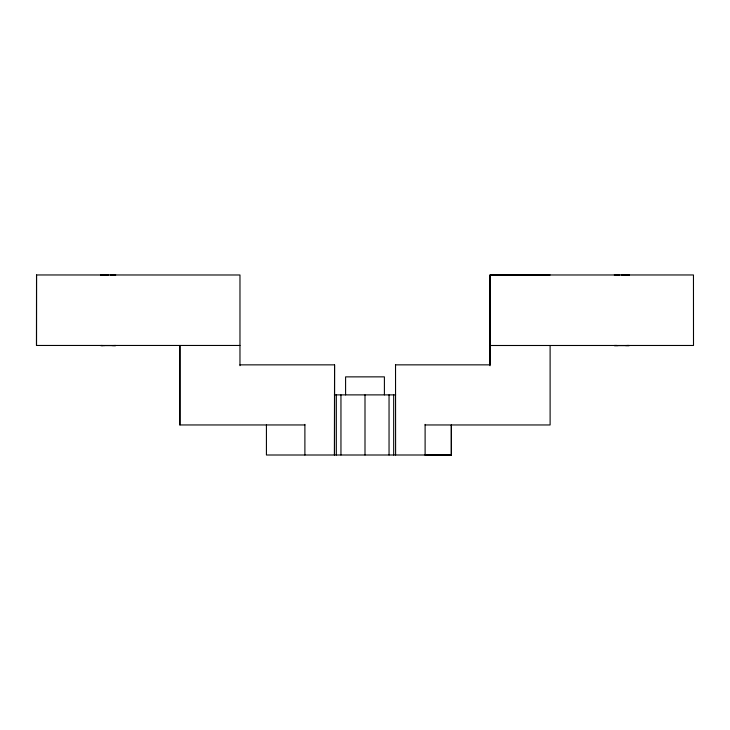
<?xml version="1.0" encoding="UTF-8"?>
<svg xmlns="http://www.w3.org/2000/svg" width="730" height="730" viewBox="0 0 730 730"><rect width="100%" height="100%" fill="white"/><g stroke="black" fill="none" stroke-linecap="round" stroke-linejoin="round"><path stroke-width="1.09" d="M239.978 345.463L36.5 345.463L36.536 274.964L239.978 274.991L239.969 365.684M334.559 364.854L334.468 455.018L334.559 364.854L239.969 364.863M336.32 455.009L336.32 394.884M340.956 455.009L340.956 394.884M365 455.009L365 394.884M389.044 455.009L389.044 394.884M393.68 455.009L393.68 394.884M395.605 455.009L395.532 364.863M425.106 455.009L451.405 454.982L451.405 424.951L451.405 454.991L425.106 455.046L425.106 424.376M304.894 455.036L304.894 424.376M625.546 345.582L629.296 345.591L614.277 345.591L618.027 345.6M395.441 364.854L490.031 364.854L490.012 274.991L550.11 274.973M36.5 345.463L36.536 274.964M108.606 274.964L100.703 274.964L102.629 274.964M102.903 345.582L100.694 345.591L115.723 345.591L113.524 345.591M614.441 345.463L616.759 345.463M629.132 345.463L626.814 345.463M101.069 274.964L106.27 274.954M115.358 274.964L110.157 274.954L115.732 274.964L114.911 274.964M623.73 274.954L629.296 274.964L627.371 274.973M616.202 274.973L614.286 274.973L619.843 274.954L614.642 274.973M104.454 345.582L100.868 345.463M111.973 345.591L115.559 345.463M490.031 345.5L693.5 345.473L693.464 274.964L490.003 274.991L490.031 365.73M334.376 394.884L395.623 394.884M179.89 424.96L179.89 345.463L179.89 424.96L304.894 424.951M425.106 424.96L550.11 424.96L550.11 345.473M621.394 274.964L628.932 274.973M451.405 424.979L451.414 455L266.423 455.009L266.423 424.951M384.4 394.884L384.4 376.863L345.591 376.872L345.591 394.884"/></g></svg>
